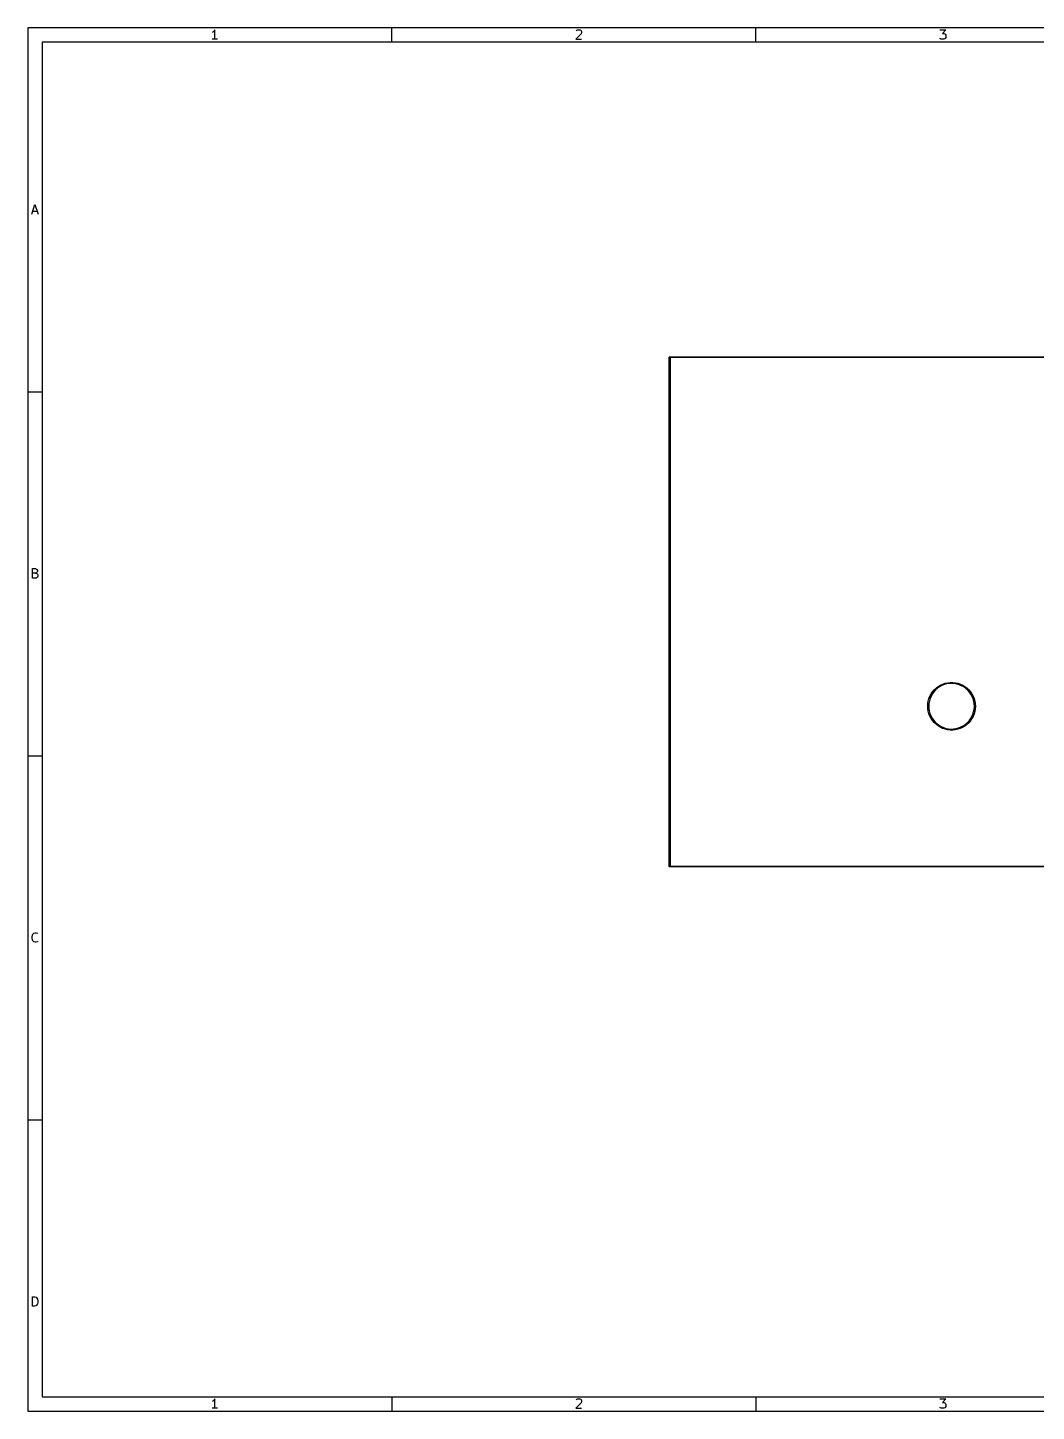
# Model space of a CAD drawing. Extents: x 10 to 287, y -200 to -10.
# Drawn here: x 10 to 148.5, y -200 to -10 of the extents above; entities that cross this region are included whole.
import ezdxf

# ---------------------------------------------------------------- set-up
doc = ezdxf.new("R2010")
doc.units = 0
doc.layers.add('BLACK', color=7, linetype='CONTINUOUS')

msp = doc.modelspace()

# ---------------------------------------------------------------- linework, layer by layer
at = {"layer": 'BLACK', "linetype": 'CONTINUOUS'}
for p, q in [((10, -10), (10, -200.007)), ((287.002, -10), (10, -10)), ((35.4464, -10.5976), (35.3226, -10.6595)), ((35.5702, -10.4738), (35.4464, -10.5976)), ((35.694, -10.2881), (35.5702, -10.4738)), ((35.694, -11.5881), (35.694, -10.2881)), ((60, -12), (60, -10)), ((86.0036, -10.8452), (85.2607, -11.5881)), ((85.3226, -10.4119), (85.3845, -10.35)), ((85.3845, -10.35), (85.5083, -10.2881)), ((85.5083, -10.2881), (85.8179, -10.2881)), ((85.8179, -10.2881), (85.9417, -10.35)), ((85.9417, -10.35), (86.0036, -10.4119)), ((86.0036, -10.4119), (86.0655, -10.5357)), ((86.0655, -10.6595), (86.0036, -10.8452)), ((86.0655, -10.5357), (86.0655, -10.6595)), ((110, -12), (110, -10)), ((135.261, -10.2881), (136.065, -10.2881)), ((136.065, -10.2881), (135.632, -10.7833)), ((135.632, -10.7833), (135.818, -10.7833)), ((135.818, -10.7833), (135.942, -10.8452)), ((135.942, -10.8452), (136.004, -10.9071)), ((136.004, -10.9071), (136.065, -11.031)), ((136.065, -11.3405), (136.004, -11.4643)), ((136.065, -11.031), (136.065, -11.3405)), ((12, -12), (12, -198.007)), ((285.002, -12), (12, -12)), ((36.0655, -11.5881), (35.3226, -11.5881)), ((85.2607, -11.5881), (86.0655, -11.5881)), ((135.323, -11.5262), (135.261, -11.4643)), ((135.446, -11.5881), (135.323, -11.5262)), ((135.818, -11.5881), (135.446, -11.5881)), ((135.942, -11.5262), (135.818, -11.5881)), ((136.004, -11.4643), (135.942, -11.5262)), ((10.5667, -35.5881), (11, -34.2881)), ((10.6905, -35.2167), (11.3095, -35.2167)), ((11, -34.2881), (11.4333, -35.5881)), ((98.105, -55.235), (98.1196, -55.1996)), ((98.105, -125.185), (98.105, -55.235)), ((98.1196, -55.1996), (98.155, -55.185)), ((98.155, -55.185), (177.79, -55.185)), ((98.205, -55.285), (98.205, -125.135)), ((177.74, -55.285), (98.205, -55.285)), ((10, -60), (12, -60)), ((10.6595, -85.5881), (10.6595, -84.2881)), ((10.6595, -84.2881), (11.0929, -84.2881)), ((11.0929, -84.9071), (10.6595, -84.9071)), ((11.0929, -84.2881), (11.2167, -84.35)), ((11.2167, -84.8452), (11.0929, -84.9071)), ((11.0929, -84.9071), (11.2786, -84.969)), ((11.2167, -84.35), (11.2786, -84.4119)), ((11.2786, -84.7833), (11.2167, -84.8452)), ((11.2786, -84.4119), (11.3405, -84.5357)), ((11.3405, -84.6595), (11.2786, -84.7833)), ((11.2786, -84.969), (11.3405, -85.031)), ((11.3405, -85.4643), (11.2786, -85.5262)), ((11.3405, -84.5357), (11.3405, -84.6595)), ((11.3405, -85.031), (11.4024, -85.1548)), ((11.4024, -85.3405), (11.3405, -85.4643)), ((11.4024, -85.1548), (11.4024, -85.3405)), ((11.1548, -85.5881), (10.6595, -85.5881)), ((11.2786, -85.5262), (11.1548, -85.5881)), ((134.488, -100.921), (134.746, -100.679)), ((134.746, -100.679), (135.029, -100.465)), ((135.22, -100.514), (134.933, -100.714)), ((135.029, -100.465), (135.333, -100.283)), ((135.527, -100.348), (135.22, -100.514)), ((135.333, -100.283), (135.654, -100.135)), ((135.851, -100.217), (135.527, -100.348)), ((135.654, -100.135), (135.99, -100.023)), ((136.188, -100.123), (135.851, -100.217)), ((135.99, -100.023), (136.336, -99.9471)), ((136.533, -100.067), (136.188, -100.123)), ((136.336, -99.9471), (136.689, -99.9095)), ((136.882, -100.05), (136.533, -100.067)), ((136.689, -99.9095), (137.043, -99.9101)), ((137.231, -100.072), (136.882, -100.05)), ((137.043, -99.9101), (137.395, -99.949)), ((137.575, -100.133), (137.231, -100.072)), ((137.395, -99.949), (137.741, -100.026)), ((137.91, -100.231), (137.575, -100.133)), ((137.741, -100.026), (138.076, -100.139)), ((138.232, -100.367), (137.91, -100.231)), ((138.076, -100.139), (138.398, -100.288)), ((138.537, -100.537), (138.232, -100.367)), ((138.398, -100.288), (138.701, -100.471)), ((138.821, -100.741), (138.537, -100.537)), ((138.701, -100.471), (138.983, -100.686)), ((138.983, -100.686), (139.24, -100.93)), ((133.605, -102.815), (133.664, -102.466)), ((133.664, -102.466), (133.76, -102.125)), ((133.818, -102.444), (133.755, -102.788)), ((133.76, -102.125), (133.892, -101.796)), ((133.919, -102.11), (133.818, -102.444)), ((133.892, -101.796), (134.059, -101.483)), ((134.056, -101.788), (133.919, -102.11)), ((134.229, -101.484), (134.056, -101.788)), ((134.059, -101.483), (134.258, -101.191)), ((134.434, -101.202), (134.229, -101.484)), ((134.258, -101.191), (134.488, -100.921)), ((134.67, -100.944), (134.434, -101.202)), ((134.933, -100.714), (134.67, -100.944)), ((139.081, -100.975), (138.821, -100.741)), ((139.313, -101.236), (139.081, -100.975)), ((139.24, -100.93), (139.469, -101.2)), ((139.514, -101.521), (139.313, -101.236)), ((139.469, -101.2), (139.667, -101.493)), ((139.683, -101.828), (139.514, -101.521)), ((139.667, -101.493), (139.833, -101.806)), ((139.816, -102.151), (139.683, -101.828)), ((139.912, -102.487), (139.816, -102.151)), ((139.833, -101.806), (139.964, -102.135)), ((139.97, -102.831), (139.912, -102.487)), ((139.964, -102.135), (140.059, -102.477)), ((140.059, -102.477), (140.116, -102.826)), ((133.585, -103.169), (133.587, -103.136)), ((133.603, -103.522), (133.585, -103.169)), ((133.587, -103.136), (133.605, -102.815)), ((133.659, -103.872), (133.603, -103.522)), ((133.752, -104.214), (133.659, -103.872)), ((133.755, -102.788), (133.73, -103.136)), ((133.73, -103.136), (133.745, -103.485)), ((133.745, -103.485), (133.798, -103.831)), ((133.882, -104.543), (133.752, -104.214)), ((133.798, -103.831), (133.89, -104.168)), ((133.89, -104.168), (134.019, -104.493)), ((134.019, -104.493), (134.183, -104.801)), ((139.644, -104.611), (139.786, -104.291)), ((139.786, -104.291), (139.892, -103.958)), ((139.957, -104.246), (139.823, -104.574)), ((139.892, -103.958), (139.959, -103.616)), ((140.054, -103.906), (139.957, -104.246)), ((139.959, -103.616), (139.989, -103.267)), ((139.99, -103.18), (139.97, -102.831)), ((139.989, -103.267), (139.99, -103.18)), ((140.113, -103.556), (140.054, -103.906)), ((140.135, -103.203), (140.113, -103.556)), ((140.116, -102.826), (140.135, -103.18)), ((140.135, -103.18), (140.135, -103.203)), ((134.047, -104.857), (133.882, -104.543)), ((134.244, -105.151), (134.047, -104.857)), ((134.183, -104.801), (134.38, -105.09)), ((134.473, -105.422), (134.244, -105.151)), ((134.38, -105.09), (134.609, -105.354)), ((134.729, -105.667), (134.473, -105.422)), ((134.609, -105.354), (134.865, -105.592)), ((135.01, -105.882), (134.729, -105.667)), ((134.865, -105.592), (135.146, -105.799)), ((135.312, -106.066), (135.01, -105.882)), ((135.146, -105.799), (135.449, -105.974)), ((135.633, -106.217), (135.312, -106.066)), ((135.449, -105.974), (135.769, -106.114)), ((135.968, -106.331), (135.633, -106.217)), ((135.769, -106.114), (136.103, -106.217)), ((136.314, -106.409), (135.968, -106.331)), ((136.103, -106.217), (136.446, -106.282)), ((136.446, -106.282), (136.794, -106.309)), ((136.794, -106.309), (137.144, -106.297)), ((137.144, -106.297), (137.489, -106.246)), ((137.719, -106.34), (137.372, -106.415)), ((137.489, -106.246), (137.827, -106.157)), ((138.055, -106.229), (137.719, -106.34)), ((137.827, -106.157), (138.153, -106.03)), ((138.377, -106.082), (138.055, -106.229)), ((138.153, -106.03), (138.463, -105.868)), ((138.682, -105.901), (138.377, -106.082)), ((138.463, -105.868), (138.752, -105.673)), ((138.965, -105.689), (138.682, -105.901)), ((138.752, -105.673), (139.018, -105.447)), ((139.224, -105.447), (138.965, -105.689)), ((139.018, -105.447), (139.258, -105.192)), ((139.455, -105.178), (139.224, -105.447)), ((139.258, -105.192), (139.467, -104.912)), ((139.655, -104.886), (139.455, -105.178)), ((139.467, -104.912), (139.644, -104.611)), ((139.823, -104.574), (139.655, -104.886)), ((136.666, -106.449), (136.314, -106.409)), ((137.02, -106.451), (136.666, -106.449)), ((137.372, -106.415), (137.02, -106.451)), ((10, -110), (12, -110)), ((98.1196, -125.22), (98.105, -125.185)), ((98.155, -125.235), (98.1196, -125.22)), ((177.79, -125.235), (98.155, -125.235)), ((98.205, -125.135), (177.74, -125.135)), ((10.5976, -134.845), (10.6595, -134.598)), ((10.5976, -135.031), (10.5976, -134.845)), ((10.6595, -134.598), (10.7214, -134.474)), ((10.7214, -134.474), (10.8452, -134.35)), ((10.8452, -134.35), (11.031, -134.288)), ((11.031, -134.288), (11.1548, -134.288)), ((11.1548, -134.288), (11.3405, -134.35)), ((11.3405, -134.35), (11.4024, -134.412)), ((10.6595, -135.279), (10.5976, -135.031)), ((10.7214, -135.402), (10.6595, -135.279)), ((10.8452, -135.526), (10.7214, -135.402)), ((11.031, -135.588), (10.8452, -135.526)), ((11.1548, -135.588), (11.031, -135.588)), ((11.3405, -135.526), (11.1548, -135.588)), ((11.4024, -135.464), (11.3405, -135.526)), ((10, -160), (12, -160)), ((10.6595, -185.588), (10.6595, -184.288)), ((10.6595, -184.288), (10.969, -184.288)), ((10.969, -184.288), (11.1548, -184.35)), ((10.969, -185.588), (10.6595, -185.588)), ((11.1548, -185.526), (10.969, -185.588)), ((11.1548, -184.35), (11.2786, -184.474)), ((11.2786, -185.402), (11.1548, -185.526)), ((11.2786, -184.474), (11.3405, -184.598)), ((11.3405, -185.279), (11.2786, -185.402)), ((11.3405, -184.598), (11.4024, -184.845)), ((11.4024, -185.031), (11.3405, -185.279)), ((11.4024, -184.845), (11.4024, -185.031)), ((12, -198.007), (285.002, -198.007)), ((35.4464, -198.605), (35.3226, -198.667)), ((35.5702, -198.481), (35.4464, -198.605)), ((35.694, -198.295), (35.5702, -198.481)), ((35.694, -199.595), (35.694, -198.295)), ((60, -198.007), (60, -200.007)), ((86.0036, -198.852), (85.2607, -199.595)), ((85.3226, -198.419), (85.3845, -198.357)), ((85.3845, -198.357), (85.5083, -198.295)), ((85.5083, -198.295), (85.8179, -198.295)), ((85.8179, -198.295), (85.9417, -198.357)), ((85.9417, -198.357), (86.0036, -198.419)), ((86.0036, -198.419), (86.0655, -198.543)), ((86.0655, -198.667), (86.0036, -198.852)), ((86.0655, -198.543), (86.0655, -198.667)), ((110, -198.007), (110, -200.007)), ((135.261, -198.295), (136.065, -198.295)), ((135.323, -199.533), (135.261, -199.471)), ((136.065, -198.295), (135.632, -198.791)), ((135.632, -198.791), (135.818, -198.791)), ((135.818, -198.791), (135.942, -198.852)), ((135.942, -198.852), (136.004, -198.914)), ((136.004, -199.471), (135.942, -199.533)), ((136.004, -198.914), (136.065, -199.038)), ((136.065, -199.348), (136.004, -199.471)), ((136.065, -199.038), (136.065, -199.348)), ((10, -200.007), (287.002, -200.007)), ((36.0655, -199.595), (35.3226, -199.595)), ((85.2607, -199.595), (86.0655, -199.595)), ((135.446, -199.595), (135.323, -199.533)), ((135.818, -199.595), (135.446, -199.595)), ((135.942, -199.533), (135.818, -199.595))]:
    msp.add_line(p, q, dxfattribs=at)

doc.saveas('drawing.dxf')
